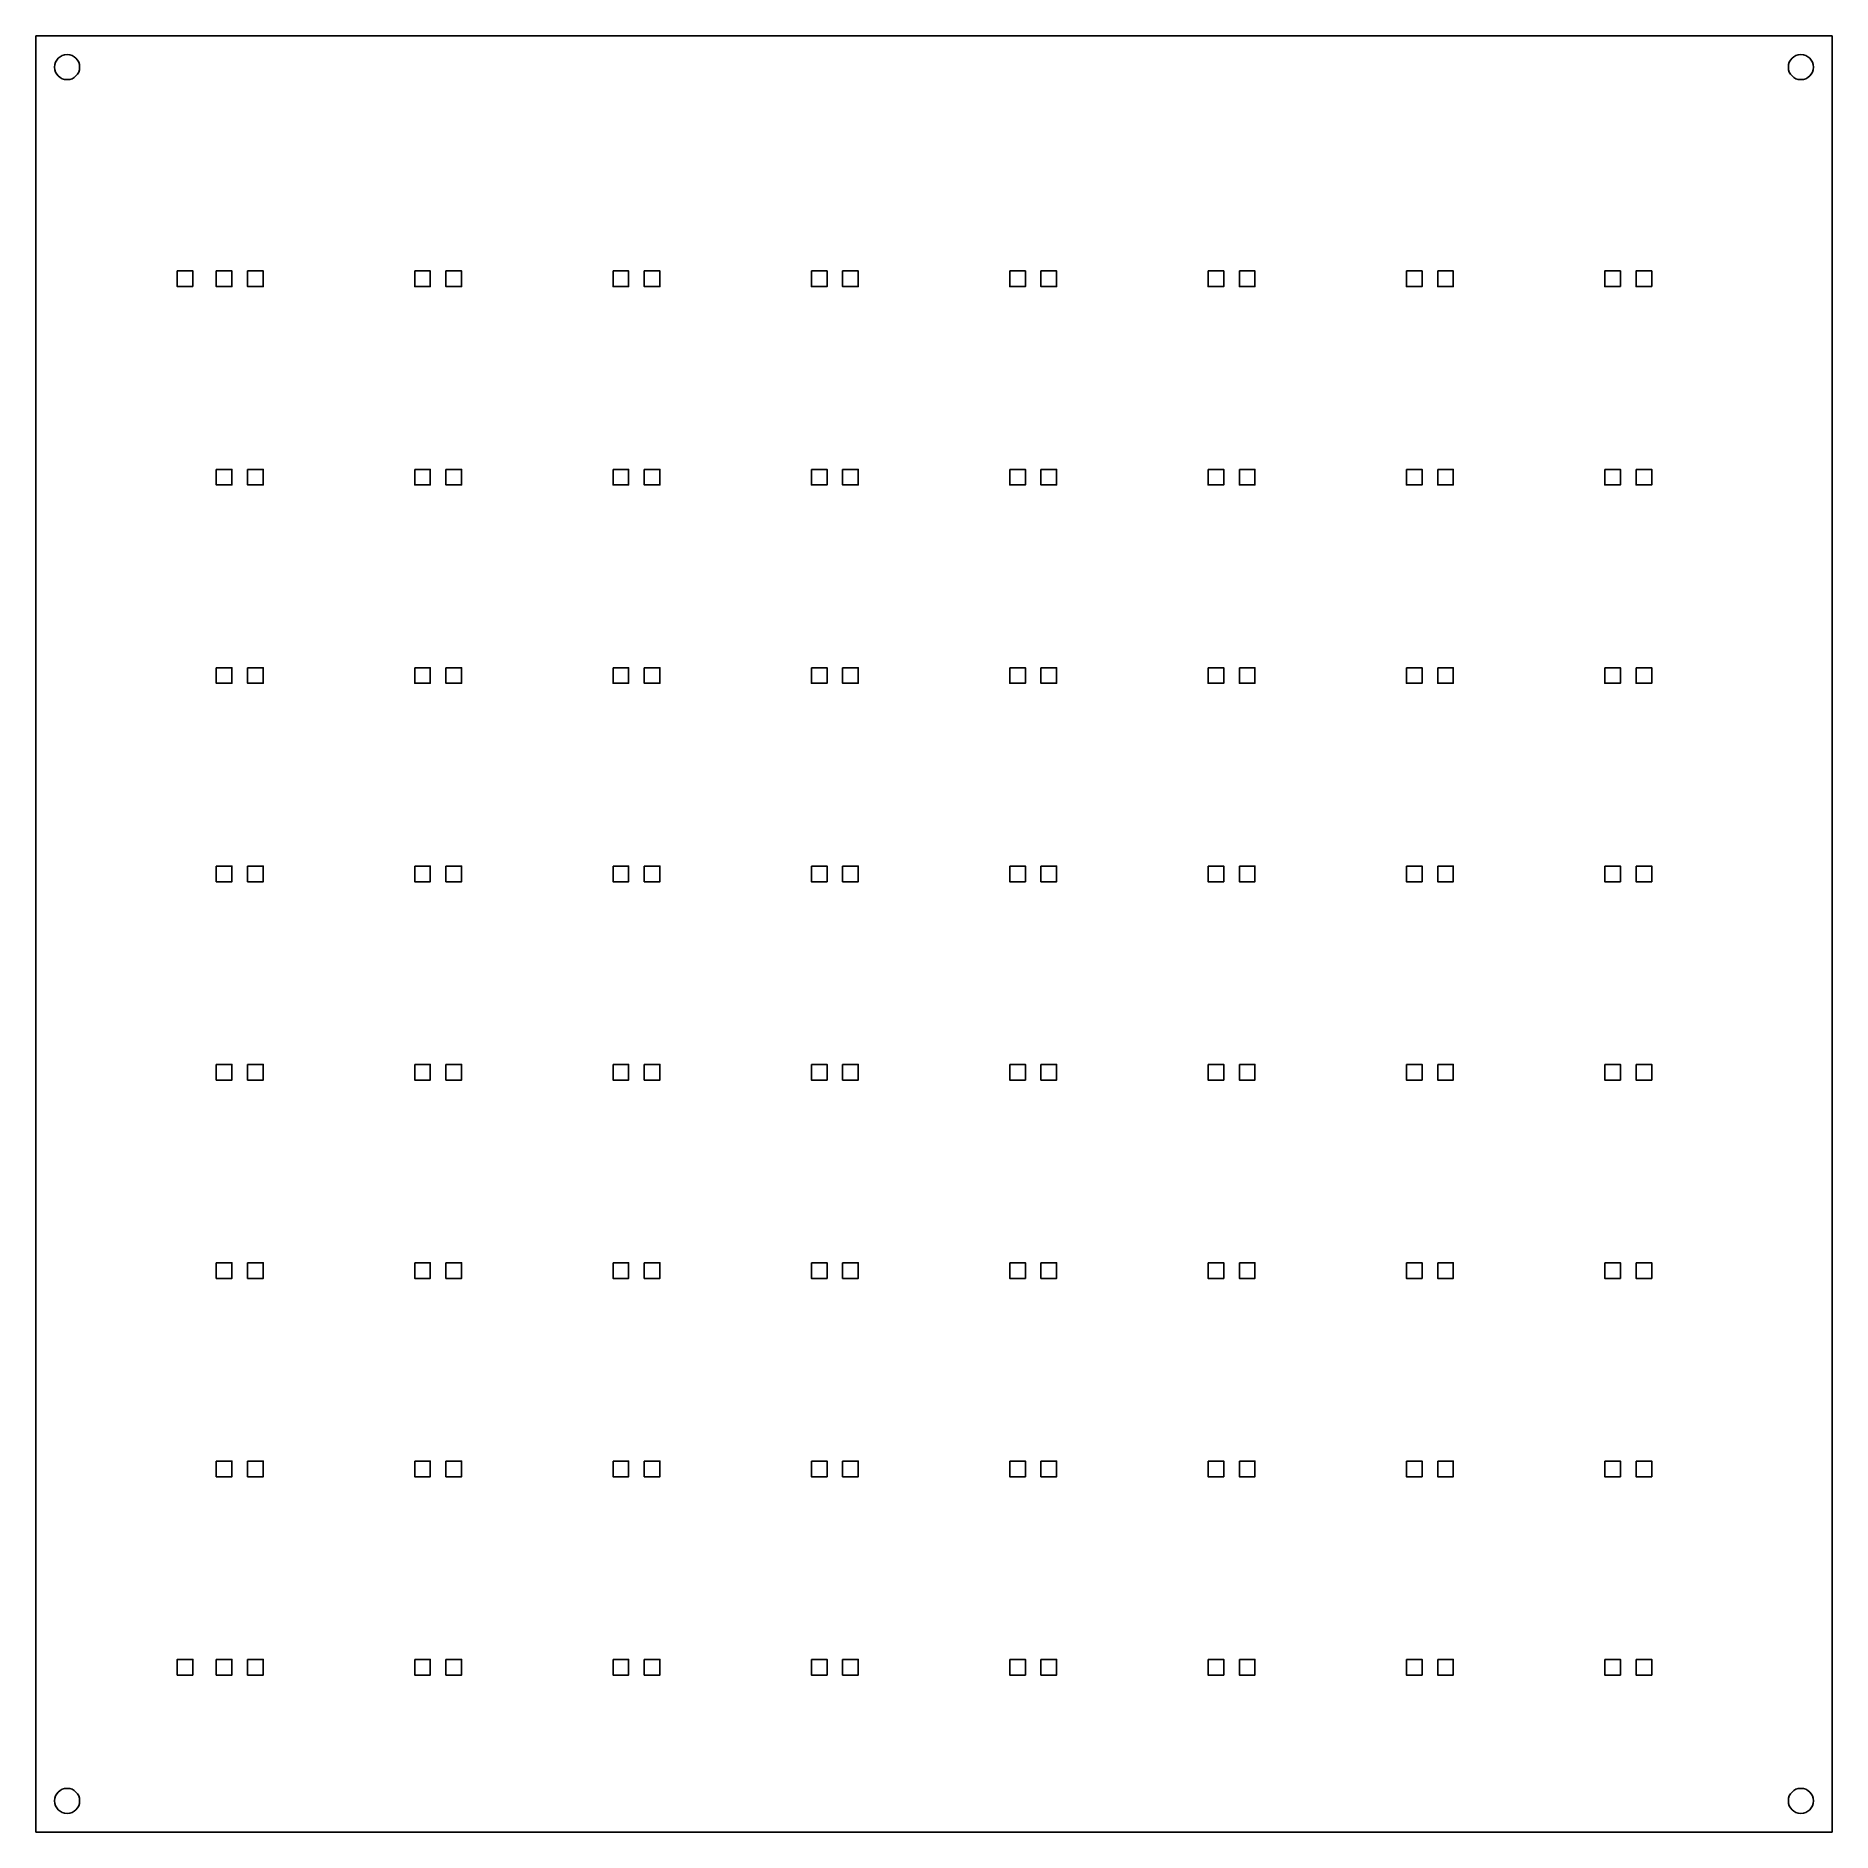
# Model space of a CAD drawing. Header units: millimetres. Extents: x -115 to 115, y -115 to 115.
import ezdxf

# ---------------------------------------------------------------- set-up
doc = ezdxf.new("R2010")
doc.units = ezdxf.units.MM
doc.layers.get('0').update_dxf_attribs({"linetype": 'CONTINUOUS'})

msp = doc.modelspace()

# ---------------------------------------------------------------- linework, layer by layer
for points in [[(-115, -115), (115, -115), (115, 115), (-115, 115)], [(-94.9, 82.9), (-96.9, 82.9), (-96.9, 84.9), (-94.9, 84.9)], [(-91.9, 84.9), (-89.9, 84.9), (-89.9, 82.9), (-91.9, 82.9)], [(-87.9, 84.9), (-85.9, 84.9), (-85.9, 82.9), (-87.9, 82.9)], [(-66.5, 84.9), (-64.5, 84.9), (-64.5, 82.9), (-66.5, 82.9)], [(-62.5, 84.9), (-60.5, 84.9), (-60.5, 82.9), (-62.5, 82.9)], [(-41.1, 84.9), (-39.1, 84.9), (-39.1, 82.9), (-41.1, 82.9)], [(-37.1, 84.9), (-35.1, 84.9), (-35.1, 82.9), (-37.1, 82.9)], [(-15.7, 84.9), (-13.7, 84.9), (-13.7, 82.9), (-15.7, 82.9)], [(-11.7, 84.9), (-9.7, 84.9), (-9.7, 82.9), (-11.7, 82.9)], [(9.7, 84.9), (11.7, 84.9), (11.7, 82.9), (9.7, 82.9)], [(13.7, 84.9), (15.7, 84.9), (15.7, 82.9), (13.7, 82.9)], [(35.1, 84.9), (37.1, 84.9), (37.1, 82.9), (35.1, 82.9)], [(39.1, 84.9), (41.1, 84.9), (41.1, 82.9), (39.1, 82.9)], [(60.5, 84.9), (62.5, 84.9), (62.5, 82.9), (60.5, 82.9)], [(64.5, 84.9), (66.5, 84.9), (66.5, 82.9), (64.5, 82.9)], [(87.9, 82.9), (85.9, 82.9), (85.9, 84.9), (87.9, 84.9)], [(91.9, 82.9), (89.9, 82.9), (89.9, 84.9), (91.9, 84.9)], [(-91.9, 59.5), (-89.9, 59.5), (-89.9, 57.5), (-91.9, 57.5)], [(-87.9, 59.5), (-85.9, 59.5), (-85.9, 57.5), (-87.9, 57.5)], [(-66.5, 59.5), (-64.5, 59.5), (-64.5, 57.5), (-66.5, 57.5)], [(-62.5, 59.5), (-60.5, 59.5), (-60.5, 57.5), (-62.5, 57.5)], [(-41.1, 59.5), (-39.1, 59.5), (-39.1, 57.5), (-41.1, 57.5)], [(-37.1, 59.5), (-35.1, 59.5), (-35.1, 57.5), (-37.1, 57.5)], [(-15.7, 59.5), (-13.7, 59.5), (-13.7, 57.5), (-15.7, 57.5)], [(-11.7, 59.5), (-9.7, 59.5), (-9.7, 57.5), (-11.7, 57.5)], [(9.7, 59.5), (11.7, 59.5), (11.7, 57.5), (9.7, 57.5)], [(13.7, 59.5), (15.7, 59.5), (15.7, 57.5), (13.7, 57.5)], [(35.1, 59.5), (37.1, 59.5), (37.1, 57.5), (35.1, 57.5)], [(39.1, 59.5), (41.1, 59.5), (41.1, 57.5), (39.1, 57.5)], [(60.5, 59.5), (62.5, 59.5), (62.5, 57.5), (60.5, 57.5)], [(64.5, 59.5), (66.5, 59.5), (66.5, 57.5), (64.5, 57.5)], [(85.9, 59.5), (87.9, 59.5), (87.9, 57.5), (85.9, 57.5)], [(89.9, 59.5), (91.9, 59.5), (91.9, 57.5), (89.9, 57.5)], [(-91.9, 34.1), (-89.9, 34.1), (-89.9, 32.1), (-91.9, 32.1)], [(-87.9, 34.1), (-85.9, 34.1), (-85.9, 32.1), (-87.9, 32.1)], [(-66.5, 34.1), (-64.5, 34.1), (-64.5, 32.1), (-66.5, 32.1)], [(-62.5, 34.1), (-60.5, 34.1), (-60.5, 32.1), (-62.5, 32.1)], [(-41.1, 34.1), (-39.1, 34.1), (-39.1, 32.1), (-41.1, 32.1)], [(-37.1, 34.1), (-35.1, 34.1), (-35.1, 32.1), (-37.1, 32.1)], [(-15.7, 34.1), (-13.7, 34.1), (-13.7, 32.1), (-15.7, 32.1)], [(-11.7, 34.1), (-9.7, 34.1), (-9.7, 32.1), (-11.7, 32.1)], [(9.7, 34.1), (11.7, 34.1), (11.7, 32.1), (9.7, 32.1)], [(13.7, 34.1), (15.7, 34.1), (15.7, 32.1), (13.7, 32.1)], [(35.1, 34.1), (37.1, 34.1), (37.1, 32.1), (35.1, 32.1)], [(39.1, 34.1), (41.1, 34.1), (41.1, 32.1), (39.1, 32.1)], [(60.5, 34.1), (62.5, 34.1), (62.5, 32.1), (60.5, 32.1)], [(64.5, 34.1), (66.5, 34.1), (66.5, 32.1), (64.5, 32.1)], [(85.9, 34.1), (87.9, 34.1), (87.9, 32.1), (85.9, 32.1)], [(89.9, 34.1), (91.9, 34.1), (91.9, 32.1), (89.9, 32.1)], [(-91.9, 8.7), (-89.9, 8.7), (-89.9, 6.7), (-91.9, 6.7)], [(-87.9, 8.7), (-85.9, 8.7), (-85.9, 6.7), (-87.9, 6.7)], [(-66.5, 8.7), (-64.5, 8.7), (-64.5, 6.7), (-66.5, 6.7)], [(-62.5, 8.7), (-60.5, 8.7), (-60.5, 6.7), (-62.5, 6.7)], [(-41.1, 8.7), (-39.1, 8.7), (-39.1, 6.7), (-41.1, 6.7)], [(-37.1, 8.7), (-35.1, 8.7), (-35.1, 6.7), (-37.1, 6.7)], [(-15.7, 8.7), (-13.7, 8.7), (-13.7, 6.7), (-15.7, 6.7)], [(-11.7, 8.7), (-9.7, 8.7), (-9.7, 6.7), (-11.7, 6.7)], [(9.7, 8.7), (11.7, 8.7), (11.7, 6.7), (9.7, 6.7)], [(13.7, 8.7), (15.7, 8.7), (15.7, 6.7), (13.7, 6.7)], [(35.1, 8.7), (37.1, 8.7), (37.1, 6.7), (35.1, 6.7)], [(39.1, 8.7), (41.1, 8.7), (41.1, 6.7), (39.1, 6.7)], [(60.5, 8.7), (62.5, 8.7), (62.5, 6.7), (60.5, 6.7)], [(64.5, 8.7), (66.5, 8.7), (66.5, 6.7), (64.5, 6.7)], [(85.9, 8.7), (87.9, 8.7), (87.9, 6.7), (85.9, 6.7)], [(89.9, 8.7), (91.9, 8.7), (91.9, 6.7), (89.9, 6.7)], [(-91.9, -16.7), (-89.9, -16.7), (-89.9, -18.7), (-91.9, -18.7)], [(-87.9, -16.7), (-85.9, -16.7), (-85.9, -18.7), (-87.9, -18.7)], [(-66.5, -16.7), (-64.5, -16.7), (-64.5, -18.7), (-66.5, -18.7)], [(-62.5, -16.7), (-60.5, -16.7), (-60.5, -18.7), (-62.5, -18.7)], [(-41.1, -16.7), (-39.1, -16.7), (-39.1, -18.7), (-41.1, -18.7)], [(-37.1, -16.7), (-35.1, -16.7), (-35.1, -18.7), (-37.1, -18.7)], [(-15.7, -16.7), (-13.7, -16.7), (-13.7, -18.7), (-15.7, -18.7)], [(-11.7, -16.7), (-9.7, -16.7), (-9.7, -18.7), (-11.7, -18.7)], [(9.7, -16.7), (11.7, -16.7), (11.7, -18.7), (9.7, -18.7)], [(13.7, -16.7), (15.7, -16.7), (15.7, -18.7), (13.7, -18.7)], [(35.1, -16.7), (37.1, -16.7), (37.1, -18.7), (35.1, -18.7)], [(39.1, -16.7), (41.1, -16.7), (41.1, -18.7), (39.1, -18.7)], [(60.5, -16.7), (62.5, -16.7), (62.5, -18.7), (60.5, -18.7)], [(64.5, -16.7), (66.5, -16.7), (66.5, -18.7), (64.5, -18.7)], [(85.9, -16.7), (87.9, -16.7), (87.9, -18.7), (85.9, -18.7)], [(89.9, -16.7), (91.9, -16.7), (91.9, -18.7), (89.9, -18.7)], [(-91.9, -42.1), (-89.9, -42.1), (-89.9, -44.1), (-91.9, -44.1)], [(-87.9, -42.1), (-85.9, -42.1), (-85.9, -44.1), (-87.9, -44.1)], [(-66.5, -42.1), (-64.5, -42.1), (-64.5, -44.1), (-66.5, -44.1)], [(-62.5, -42.1), (-60.5, -42.1), (-60.5, -44.1), (-62.5, -44.1)], [(-41.1, -42.1), (-39.1, -42.1), (-39.1, -44.1), (-41.1, -44.1)], [(-37.1, -42.1), (-35.1, -42.1), (-35.1, -44.1), (-37.1, -44.1)], [(-15.7, -42.1), (-13.7, -42.1), (-13.7, -44.1), (-15.7, -44.1)], [(-11.7, -42.1), (-9.7, -42.1), (-9.7, -44.1), (-11.7, -44.1)], [(9.7, -42.1), (11.7, -42.1), (11.7, -44.1), (9.7, -44.1)], [(13.7, -42.1), (15.7, -42.1), (15.7, -44.1), (13.7, -44.1)], [(35.1, -42.1), (37.1, -42.1), (37.1, -44.1), (35.1, -44.1)], [(39.1, -42.1), (41.1, -42.1), (41.1, -44.1), (39.1, -44.1)], [(60.5, -42.1), (62.5, -42.1), (62.5, -44.1), (60.5, -44.1)], [(64.5, -42.1), (66.5, -42.1), (66.5, -44.1), (64.5, -44.1)], [(85.9, -42.1), (87.9, -42.1), (87.9, -44.1), (85.9, -44.1)], [(89.9, -42.1), (91.9, -42.1), (91.9, -44.1), (89.9, -44.1)], [(-91.9, -67.5), (-89.9, -67.5), (-89.9, -69.5), (-91.9, -69.5)], [(-87.9, -67.5), (-85.9, -67.5), (-85.9, -69.5), (-87.9, -69.5)], [(-66.5, -67.5), (-64.5, -67.5), (-64.5, -69.5), (-66.5, -69.5)], [(-62.5, -67.5), (-60.5, -67.5), (-60.5, -69.5), (-62.5, -69.5)], [(-41.1, -67.5), (-39.1, -67.5), (-39.1, -69.5), (-41.1, -69.5)], [(-37.1, -67.5), (-35.1, -67.5), (-35.1, -69.5), (-37.1, -69.5)], [(-15.7, -67.5), (-13.7, -67.5), (-13.7, -69.5), (-15.7, -69.5)], [(-11.7, -67.5), (-9.7, -67.5), (-9.7, -69.5), (-11.7, -69.5)], [(9.7, -67.5), (11.7, -67.5), (11.7, -69.5), (9.7, -69.5)], [(13.7, -67.5), (15.7, -67.5), (15.7, -69.5), (13.7, -69.5)], [(35.1, -67.5), (37.1, -67.5), (37.1, -69.5), (35.1, -69.5)], [(39.1, -67.5), (41.1, -67.5), (41.1, -69.5), (39.1, -69.5)], [(60.5, -67.5), (62.5, -67.5), (62.5, -69.5), (60.5, -69.5)], [(64.5, -67.5), (66.5, -67.5), (66.5, -69.5), (64.5, -69.5)], [(85.9, -67.5), (87.9, -67.5), (87.9, -69.5), (85.9, -69.5)], [(89.9, -67.5), (91.9, -67.5), (91.9, -69.5), (89.9, -69.5)], [(-94.9, -94.9), (-96.9, -94.9), (-96.9, -92.9), (-94.9, -92.9)], [(-91.9, -92.9), (-89.9, -92.9), (-89.9, -94.9), (-91.9, -94.9)], [(-87.9, -92.9), (-85.9, -92.9), (-85.9, -94.9), (-87.9, -94.9)], [(-66.5, -92.9), (-64.5, -92.9), (-64.5, -94.9), (-66.5, -94.9)], [(-62.5, -92.9), (-60.5, -92.9), (-60.5, -94.9), (-62.5, -94.9)], [(-41.1, -92.9), (-39.1, -92.9), (-39.1, -94.9), (-41.1, -94.9)], [(-37.1, -92.9), (-35.1, -92.9), (-35.1, -94.9), (-37.1, -94.9)], [(-15.7, -92.9), (-13.7, -92.9), (-13.7, -94.9), (-15.7, -94.9)], [(-11.7, -92.9), (-9.7, -92.9), (-9.7, -94.9), (-11.7, -94.9)], [(9.7, -92.9), (11.7, -92.9), (11.7, -94.9), (9.7, -94.9)], [(13.7, -92.9), (15.7, -92.9), (15.7, -94.9), (13.7, -94.9)], [(35.1, -92.9), (37.1, -92.9), (37.1, -94.9), (35.1, -94.9)], [(39.1, -92.9), (41.1, -92.9), (41.1, -94.9), (39.1, -94.9)], [(60.5, -92.9), (62.5, -92.9), (62.5, -94.9), (60.5, -94.9)], [(64.5, -92.9), (66.5, -92.9), (66.5, -94.9), (64.5, -94.9)], [(85.9, -92.9), (87.9, -92.9), (87.9, -94.9), (85.9, -94.9)], [(89.9, -92.9), (91.9, -92.9), (91.9, -94.9), (89.9, -94.9)]]:
    msp.add_lwpolyline(points, close=True)
for centre in [(-111, 111), (111, 111), (-111, -111), (111, -111)]:
    msp.add_circle(centre, 1.6)

doc.saveas('drawing.dxf')
